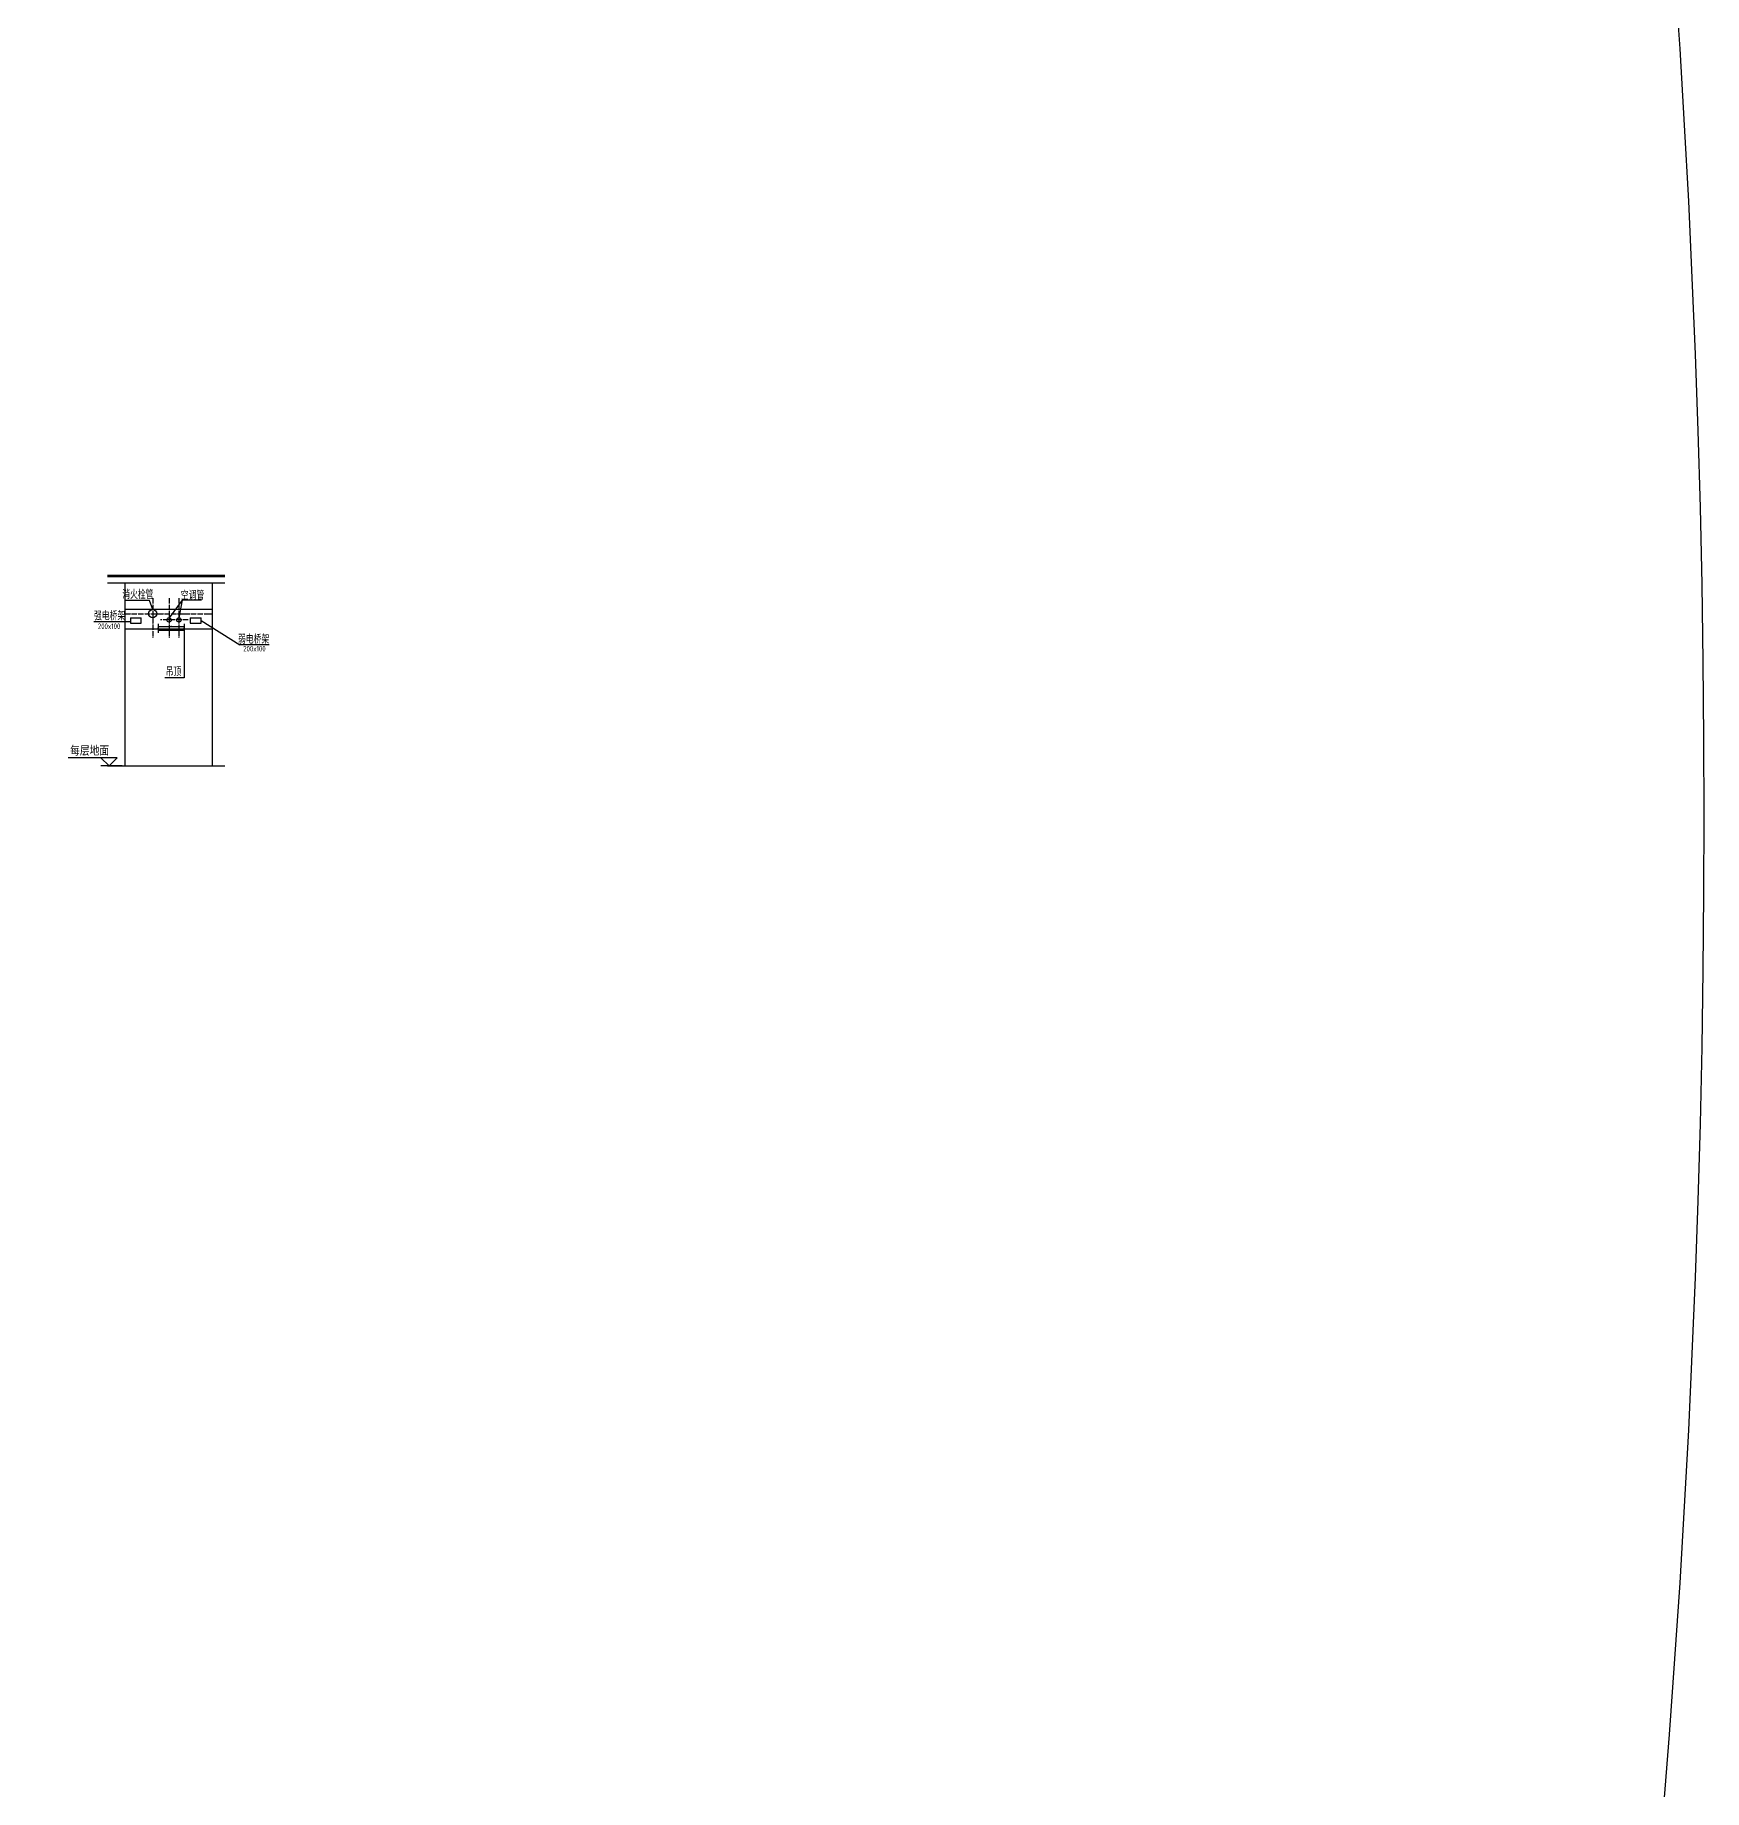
# Model space of a CAD drawing. Extents: x 2166032 to 5302137, y 581493 to 2416206.
# Drawn here: x 2981947 to 3043249, y 984321 to 1048777 of the extents above; entities that cross this region are included whole.
import ezdxf
from ezdxf.enums import TextEntityAlignment as Align

# ---------------------------------------------------------------- set-up
doc = ezdxf.new("R2010")
doc.units = 0
doc.header["$LTSCALE"] = 1000
doc.header["$MEASUREMENT"] = 0
doc.linetypes.add('DOTE', pattern=[2.42, 2, -0.2, 0.02, -0.2])
for name, color, linetype in [('DIM_ELEV', 3, 'Continuous'), ('EQUIP-照明', 3, 'Continuous'), ('梁', 7, 'Continuous'), ('消防', 7, 'Continuous')]:
    doc.layers.add(name, color=color, linetype=linetype)
doc.styles.get("Standard").update_dxf_attribs({"font": 'tssdeng.shx', "bigfont": 'tssdchn.shx'})
doc.styles.add('TSSD_REIN', font='tssdeng.shx', dxfattribs={"width": 0.7, "bigfont": 'tssdchn.shx'})

# ---------------------------------------------------------------- blocks, each defined once
blk = doc.blocks.new('$equip$00001160')
for p, q in [((-1.2, 0.42), (-1.2, -0.42)), ((-1.2, 0.17), (1.2, 0.17)), ((1.2, 0.42), (1.2, -0.42)), ((-1.2, -0.17), (1.2, -0.17))]:
    blk.add_line(p, q)
at = {"const_width": 0.1}
for points in [[(-1.2, 0.17), (1.2, 0.17)], [(-1.2, -0.17), (1.2, -0.17)]]:
    blk.add_lwpolyline(points, dxfattribs=at)
at = {"layer": 'EQUIP-照明'}
for p in [(-1.2, 0), (0, 0.17), (1.2, 0), (0, -0.17)]:
    blk.add_point(p, dxfattribs=at)
at = {"layer": 'EQUIP-照明', "flags": 9}
blk.add_attdef('A', (0, 0), '', height=0.00002, dxfattribs=at)

msp = doc.modelspace()

# ---------------------------------------------------------------- linework, layer by layer
msp.add_circle((2604640.5, 1020101.3), 438608.5)
at = {"layer": 'DIM_ELEV', "linetype": 'Continuous'}
for p, q in [((2984965.4, 1022234.3), (2983165.4, 1022234.3)), ((2984665.4, 1021934.3), (2984365.4, 1022234.3)), ((2985141.9, 1021934.3), (2984365.4, 1021934.3)), ((2984665.4, 1021934.3), (2984965.4, 1022234.3))]:
    msp.add_line(p, q, dxfattribs=at)
at = {"layer": '消防'}
for p, q in [((2984612.6, 1028934.3), (2988922.2, 1028934.3)), ((2986155.4, 1028008.7), (2985282.8, 1028008.7)), ((2986268.2, 1027674.3), (2986155.4, 1028008.7)), ((2987354, 1028015.3), (2986868.2, 1027374.3)), ((2987354, 1028015.3), (2987228.2, 1027374.3)), ((2988064.8, 1028015.3), (2987354, 1028015.3)), ((2985448.2, 1027224.3), (2984106.6, 1027224.3)), ((2985248.2, 1026974.3), (2988448.2, 1026974.3)), ((2985448.2, 1027374.3), (2985448.2, 1027174.3)), ((2985448.2, 1027374.3), (2985848.2, 1027374.3)), ((2985448.2, 1027174.3), (2985848.2, 1027174.3)), ((2985848.2, 1027174.3), (2985848.2, 1027374.3)), ((2987426.3, 1026974.3), (2987426.3, 1025164.6)), ((2987648.2, 1027374.3), (2987648.2, 1027174.3)), ((2987648.2, 1027374.3), (2988048.2, 1027374.3)), ((2987648.2, 1027174.3), (2988048.2, 1027174.3)), ((2988048.2, 1027174.3), (2988048.2, 1027374.3)), ((2988048.2, 1027274.3), (2989472.2, 1026380.5)), ((2990549.8, 1026380.5), (2989472.2, 1026380.5)), ((2987426.3, 1025164.6), (2986715.4, 1025164.6)), ((2984612.6, 1021934.3), (2988922.2, 1021934.3))]:
    msp.add_line(p, q, dxfattribs=at)
at = {"layer": '消防', "color": 2}
for p, q in [((2984612.6, 1028894.3), (2988922.2, 1028894.3)), ((2984612.6, 1028654.3), (2988922.2, 1028654.3)), ((2985248.2, 1028654.3), (2985248.2, 1021934.3)), ((2988448.2, 1028654.3), (2988448.2, 1021934.3)), ((2985248.2, 1027694.3), (2988448.2, 1027694.3))]:
    msp.add_line(p, q, dxfattribs=at)
at = {"layer": '消防', "color": 1, "linetype": 'DOTE', "ltscale": 0.1}
for p, q in [((2986268.2, 1028096.2), (2986268.2, 1026642.4)), ((2986868.2, 1028096.2), (2986868.2, 1026642.4)), ((2987228.2, 1028096.2), (2987228.2, 1026642.4)), ((2985248.2, 1027524.3), (2988448.2, 1027524.3)), ((2987575.7, 1027294.3), (2986551.1, 1027294.3))]:
    msp.add_line(p, q, dxfattribs=at)
at = {"layer": '消防'}
for centre, radius in [((2986268.2, 1027524.3), 150), ((2986868.2, 1027294.3), 80), ((2987228.2, 1027294.3), 80)]:
    msp.add_circle(centre, radius, dxfattribs=at)

# ---------------------------------------------------------------- block references
at = {"layer": 'EQUIP-照明', "xscale": 400, "yscale": 400, "zscale": 400}
msp.add_blockref('$equip$00001160', (2986946.5, 1026990.2), dxfattribs=at)

# ---------------------------------------------------------------- texts
at = {"layer": '梁', "style": 'TSSD_REIN', "width": 0.75}
for s, height, p in [('消火栓管', 294, (2985722.1, 1028254.8)), ('空调管', 294, (2987731.2, 1028225.1)), ('强电桥架', 294, (2984686, 1027468.9)), ('200x100', 205.8, (2984666.8, 1027063.8)), ('弱电桥架', 294, (2989975.7, 1026609.8)), ('200x100', 205.8, (2990005.2, 1026239.9)), ('吊顶', 294, (2987030.8, 1025409.2)), ('每层地面', 367.5, (2983951.3, 1022510.1))]:
    msp.add_text(s, height=height, dxfattribs=at).set_placement(p, align=Align.MIDDLE)

doc.saveas('drawing.dxf')
